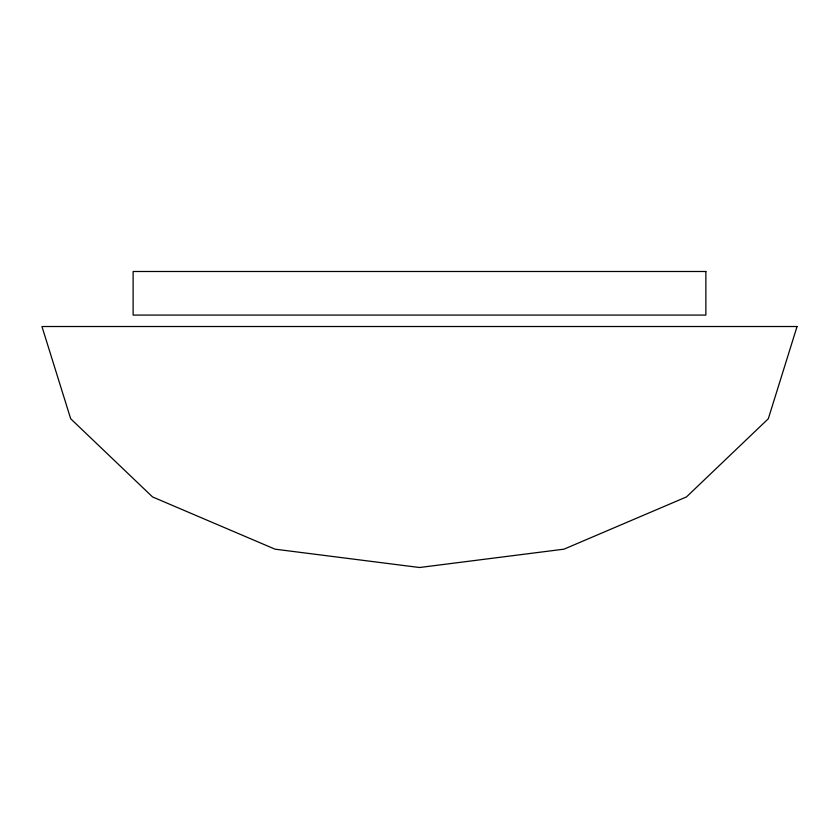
<?xml version="1.0" encoding="UTF-8"?>
<svg xmlns="http://www.w3.org/2000/svg" width="839" height="839" viewBox="0 0 839 839"><rect width="100%" height="100%" fill="white"/><g stroke="black" fill="none" stroke-linecap="round" stroke-linejoin="round"><path stroke-width="1.26" d="M797.05 326.518L768.314 418.745L686.47 496.929L563.986 549.167L419.5 567.51L275.014 549.167L152.53 496.929L70.686 418.745L41.95 326.518L797.05 326.518M705.872 271.49L133.128 271.49L133.128 315.086L705.872 315.086L705.872 271.49"/></g></svg>
